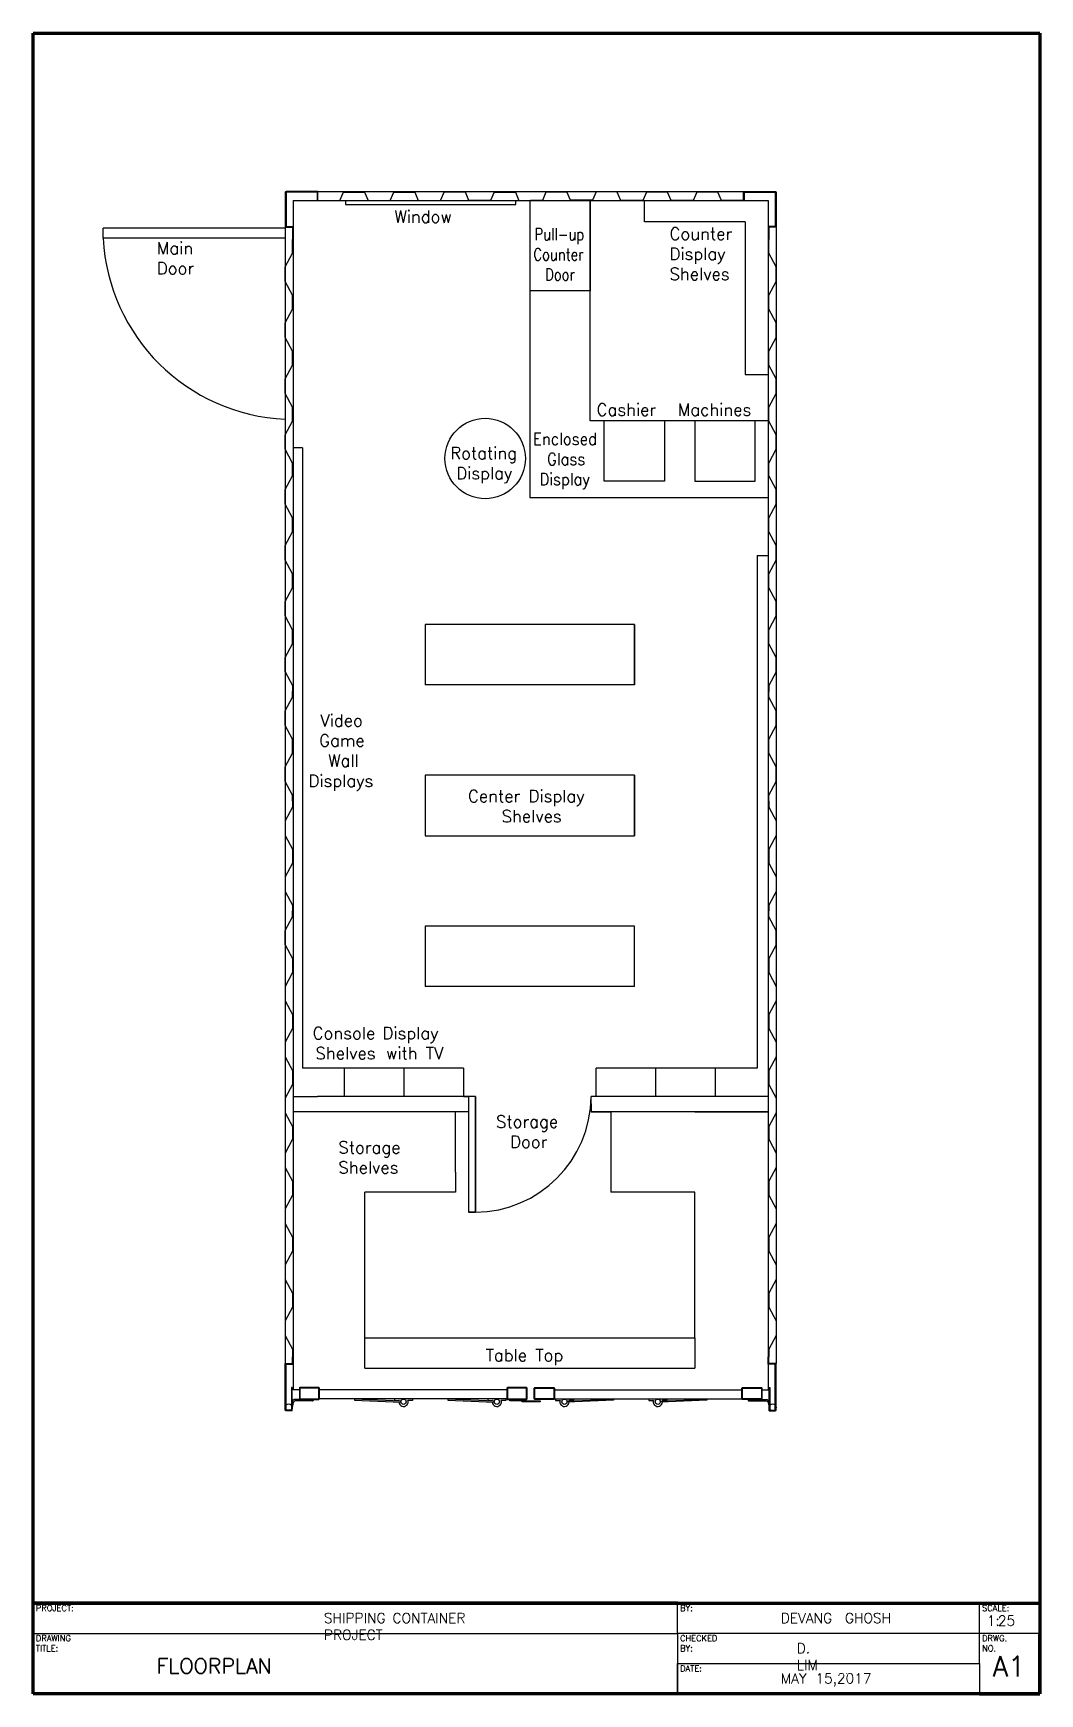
# Model space of a CAD drawing. Header units: millimetres. Extents: x -114891 to 6090, y -66971 to -39451.
# Drawn here: x -17525 to -12525, y -57370 to -49120 of the extents above; entities that cross this region are included whole.
import ezdxf

# ---------------------------------------------------------------- set-up
doc = ezdxf.new("R2010")
doc.units = ezdxf.units.MM
doc.header["$LTSCALE"] = 0.05
doc.linetypes.add('HIDDENX2', pattern=[19.05, 12.7, -6.35])
for name, color, linetype, lineweight in [('Border', 160, 'Continuous', 70), ('Lines', 181, 'Continuous', 30), ('text', 7, 'Continuous', 5), ('Window View', 253, 'HIDDENX2', 5)]:
    doc.layers.add(name, color=color, linetype=linetype, lineweight=lineweight)
doc.layers.add('Yellow', color=40, linetype='Continuous')
doc.styles.add('Dim', font='simplex.shx', dxfattribs={"height": 2.5})
doc.styles.add('Normal', font='verdana.ttf', dxfattribs={"height": 2})
doc.styles.get("Standard").update_dxf_attribs({"font": 'simplex8.shx'})

msp = doc.modelspace()

# ---------------------------------------------------------------- linework, layer by layer
for p, q in [((-16115.078, -49910.197), (-16115.078, -49950.197)), ((-16111.078, -49906.197), (-13835.078, -49906.197)), ((-16111.078, -49909.197), (-16111.078, -49910.197)), ((-13997.078, -49909.197), (-13997.078, -49910.197)), ((-13993.078, -49910.197), (-13993.078, -49950.197)), ((-13957.737, -49906.197), (-13957.737, -49910.197)), ((-16233.078, -49950.197), (-13875.078, -49950.197)), ((-16233.078, -49950.197), (-16233.078, -55859.075)), ((-16111.078, -49950.197), (-16115.078, -49950.197)), ((-16115.078, -49950.197), (-16111.078, -49950.197)), ((-16002.078, -49950.197), (-15973.078, -49950.197)), ((-15973.078, -49950.197), (-15973.078, -49970.197)), ((-15973.078, -49970.197), (-15127.078, -49970.197)), ((-15127.078, -49970.197), (-15127.078, -49950.197)), ((-15058.278, -49950.197), (-15058.278, -51426.197)), ((-15058.278, -49950.197), (-15058.278, -50356.197)), ((-14758.278, -50446.197), (-14758.278, -49949.197)), ((-14758.278, -49950.197), (-14758.278, -50400.197)), ((-14489.078, -50056.197), (-14489.078, -49950.197)), ((-13997.078, -49950.197), (-13993.078, -49950.197)), ((-13875.078, -49950.197), (-13875.078, -55859.075)), ((-13989.078, -50056.197), (-14489.078, -50056.197)), ((-13989.078, -50056.197), (-13989.078, -50816.197)), ((-16273.078, -50088.619), (-17177.478, -50088.619)), ((-17177.478, -50138.619), (-17177.478, -50088.619)), ((-16273.078, -50138.619), (-17177.478, -50138.619)), ((-16277.478, -50138.619), (-16633.069, -50138.619)), ((-16273.078, -50081.197), (-16273.078, -55728.197)), ((-16237.078, -50144.197), (-16233.078, -50144.197)), ((-13871.078, -50144.197), (-13875.078, -50144.197)), ((-13835.078, -50084.91), (-13835.078, -55728.197)), ((-15058.278, -50356.197), (-15058.278, -50406.197)), ((-14758.278, -50400.197), (-15058.278, -50400.197)), ((-14758.278, -51046.197), (-14758.278, -50446.197)), ((-13989.078, -50816.197), (-13875.078, -50816.197)), ((-13871.078, -51046.197), (-14758.278, -51046.197)), ((-14689.078, -51346.197), (-14689.078, -51046.197)), ((-14389.078, -51046.197), (-14389.078, -51346.197)), ((-13871.078, -51046.197), (-14239.078, -51046.197)), ((-14239.078, -51046.197), (-14239.078, -51346.197)), ((-13939.078, -51346.197), (-13939.078, -51046.197)), ((-16187.478, -51179.511), (-16233.078, -51179.511)), ((-16187.478, -51179.511), (-16187.478, -54262.197)), ((-14389.078, -51346.197), (-14689.078, -51346.197)), ((-14389.078, -51346.197), (-14389.078, -51346.197)), ((-14239.078, -51346.197), (-13939.078, -51346.197)), ((-15058.278, -51426.197), (-13875.078, -51426.197)), ((-13929.078, -51715.13), (-13875.078, -51715.13)), ((-13929.078, -51715.13), (-13929.078, -54262.197)), ((-15577.478, -52056.747), (-15577.478, -52356.747)), ((-14539.078, -52056.747), (-15577.478, -52056.747)), ((-14539.078, -52356.747), (-14539.078, -52056.747)), ((-14539.078, -52056.747), (-14539.078, -52356.747)), ((-14539.078, -52356.747), (-15577.478, -52356.747)), ((-15577.478, -52806.747), (-15577.478, -53106.747)), ((-14539.078, -52806.747), (-15577.478, -52806.747)), ((-14539.078, -52806.747), (-14539.078, -53106.747)), ((-14539.078, -53106.747), (-14539.078, -52806.747)), ((-15577.478, -52956.747), (-15577.478, -53106.747)), ((-15577.478, -53106.747), (-14539.078, -53106.747)), ((-14539.078, -53556.747), (-15577.478, -53556.747)), ((-15577.478, -53556.747), (-15577.478, -53856.747)), ((-14539.078, -53856.747), (-14539.078, -53556.747)), ((-14539.078, -53856.747), (-15577.478, -53856.747)), ((-15388.478, -54262.197), (-16187.478, -54262.197)), ((-15981.145, -54262.197), (-15981.145, -54403.197)), ((-15684.811, -54262.197), (-15684.811, -54403.197)), ((-15388.478, -54262.197), (-15388.478, -54403.197)), ((-14728.078, -54403.197), (-14728.078, -54262.197)), ((-13929.078, -54262.197), (-14728.078, -54262.197)), ((-14431.745, -54403.197), (-14431.745, -54262.197)), ((-14135.411, -54403.197), (-14135.411, -54262.197)), ((-16233.078, -54403.197), (-16112.497, -54403.197)), ((-15388.478, -54403.197), (-16112.497, -54403.197)), ((-15651.478, -54403.197), (-15914.478, -54403.197)), ((-15388.478, -54403.197), (-15651.478, -54403.197)), ((-15363.078, -54403.197), (-15463.078, -54403.197)), ((-15388.478, -54403.197), (-15363.078, -54403.197)), ((-15363.078, -54403.197), (-15363.078, -54977.872)), ((-15328.153, -54403.197), (-15363.078, -54403.197)), ((-15363.078, -54403.197), (-15363.078, -54403.197)), ((-15363.078, -54403.197), (-15363.078, -54478.197)), ((-15328.153, -54977.872), (-15328.153, -54403.197)), ((-15328.153, -54403.197), (-15328.153, -54977.872)), ((-14728.078, -54403.197), (-14753.478, -54403.197)), ((-14753.478, -54438.122), (-14753.478, -54478.197)), ((-13875.078, -54403.197), (-14728.078, -54403.197)), ((-14202.078, -54403.197), (-14465.078, -54403.197)), ((-13939.078, -54403.197), (-14202.078, -54403.197)), ((-13875.078, -54403.197), (-13939.078, -54403.197)), ((-13839.078, -54403.197), (-13839.313, -54403.197)), ((-13839.078, -54403.197), (-13839.313, -54403.197)), ((-15363.078, -54478.197), (-16233.078, -54478.197)), ((-15427.478, -54778.197), (-15427.478, -54478.197)), ((-13875.078, -54478.197), (-14753.478, -54478.197)), ((-14753.478, -54478.197), (-14656.021, -54478.197)), ((-14656.021, -54478.197), (-14656.021, -54878.197)), ((-14239.078, -54478.197), (-13875.078, -54478.197)), ((-15427.478, -54778.197), (-15427.478, -54878.197)), ((-15877.478, -55602.197), (-15877.478, -54878.197)), ((-15427.478, -54878.197), (-15877.478, -54878.197)), ((-14239.078, -54878.197), (-14656.021, -54878.197)), ((-14239.078, -55602.197), (-14239.078, -54878.197)), ((-15328.153, -54977.872), (-15363.078, -54977.872)), ((-15363.078, -54977.872), (-15328.153, -54977.872)), ((-15877.478, -55602.197), (-14239.078, -55602.197)), ((-15877.478, -55752.197), (-15877.478, -55602.197)), ((-14239.078, -55602.197), (-14239.078, -55752.197)), ((-16233.078, -55696.197), (-16237.078, -55696.197)), ((-15877.478, -55752.197), (-14239.078, -55752.197)), ((-13875.078, -55696.197), (-13871.078, -55696.197)), ((-16238.078, -55848.197), (-16242.078, -55848.197)), ((-16238.078, -55964.197), (-16238.078, -55848.197)), ((-13870.078, -55964.197), (-13870.078, -55848.197)), ((-13870.078, -55848.197), (-13866.078, -55848.197)), ((-16203.078, -55859.075), (-16233.078, -55859.075)), ((-16134.995, -55908.472), (-16134.995, -55912.255)), ((-15172.078, -55904.675), (-16106.078, -55904.675)), ((-15172.078, -55859.075), (-16103.078, -55859.075)), ((-15157.078, -55913.668), (-15157.078, -55907.675)), ((-15157.078, -55907.675), (-15088.044, -55907.675)), ((-14936.078, -55859.075), (-14005.078, -55859.075)), ((-14936.078, -55904.675), (-14002.078, -55904.675)), ((-13973.161, -55908.472), (-13973.161, -55912.255)), ((-13905.078, -55859.075), (-13875.078, -55859.075)), ((-16238.078, -55946.984), (-16238.078, -55946.984)), ((-13870.078, -55946.984), (-13870.078, -55946.984))]:
    msp.add_line(p, q)
at = {"flags": 128}
for points in [[(-16111.078, -49950.197), (-16111.078, -49909.197, 0.41421356), (-16114.078, -49906.197), (-16269.078, -49906.197, 0.41421356), (-16273.078, -49910.197), (-16273.078, -50081.197, 0.41421356), (-16270.078, -50084.197), (-16237.078, -50084.197), (-16237.078, -50144.197)], [(-13997.078, -49950.197), (-13997.078, -49909.197, -0.41421356), (-13994.078, -49906.197), (-13839.078, -49906.197, -0.41421356), (-13835.078, -49910.197), (-13835.078, -50081.197, -0.41421356), (-13838.078, -50084.197), (-13871.078, -50084.197), (-13871.078, -50144.197)], [(-16238.078, -55964.197), (-16269.078, -55964.197, -0.41421356), (-16273.078, -55960.197), (-16273.078, -55728.197), (-16273.078, -55728.197), (-16237.078, -55728.197), (-16237.078, -55696.197)], [(-13870.078, -55964.197), (-13839.078, -55964.197, 0.41421356), (-13835.078, -55960.197), (-13835.078, -55728.197), (-13835.078, -55728.197), (-13871.078, -55728.197), (-13871.078, -55696.197)], [(-16134.995, -55908.472), (-16228.2, -55908.472, 0.35661619), (-16237.999, -55916.479), (-16241.965, -55935.987)], [(-16137.113, -55914.472), (-16223.297, -55914.472, 0.35661619), (-16233.096, -55922.479), (-16238.078, -55946.984)], [(-15101.381, -55907.675), (-15093.312, -55913.15, 0.15016717), (-15091.628, -55913.668), (-15006.139, -55913.668), (-15006.139, -55919.661), (-15093.481, -55919.661, -0.15016717), (-15095.166, -55919.143), (-15102.472, -55914.185, 0.15016717), (-15104.157, -55913.668), (-15157.078, -55913.668)], [(-13973.161, -55908.472), (-13879.957, -55908.472, -0.35661619), (-13870.157, -55916.479), (-13866.191, -55935.987)], [(-13971.043, -55914.472), (-13884.86, -55914.472, -0.35661619), (-13875.06, -55922.479), (-13870.078, -55946.984)]]:
    msp.add_lwpolyline(points, format="xyb", dxfattribs=at)
for points in [[(-16115.078, -49910.197), (-16269.078, -49910.197), (-16269.078, -50080.197), (-16233.078, -50080.197), (-16233.078, -50144.197)], [(-16114.078, -49950.197), (-16002.078, -49950.197), (-15984.078, -49909.197), (-15880.078, -49909.197), (-15862.078, -49950.197), (-15752.078, -49950.197), (-15734.078, -49909.197)], [(-15734.078, -49909.197), (-15630.078, -49909.197), (-15612.078, -49950.197), (-15502.078, -49950.197), (-15484.078, -49909.197)], [(-15484.078, -49908.197), (-15380.078, -49908.197), (-15362.078, -49949.197), (-15252.078, -49949.197), (-15234.078, -49908.197)], [(-15234.078, -49909.197), (-15130.078, -49909.197), (-15112.078, -49950.197), (-15054.078, -49950.197)], [(-14874.078, -49909.197), (-14978.078, -49909.197), (-14996.078, -49950.197), (-15054.078, -49950.197)], [(-14624.078, -49908.197), (-14728.078, -49908.197), (-14746.078, -49949.197), (-14856.078, -49949.197), (-14874.078, -49908.197)], [(-14374.078, -49909.197), (-14478.078, -49909.197), (-14496.078, -49950.197), (-14606.078, -49950.197), (-14624.078, -49909.197)], [(-13994.078, -49950.197), (-14106.078, -49950.197), (-14124.078, -49909.197), (-14228.078, -49909.197), (-14246.078, -49950.197), (-14356.078, -49950.197), (-14374.078, -49909.197)], [(-13993.078, -49910.197), (-13839.078, -49910.197), (-13839.078, -50080.197), (-13875.078, -50080.197), (-13875.078, -50144.197)], [(-16273.078, -50353.197), (-16273.078, -50281.197), (-16237.078, -50213.197), (-16237.078, -50144.197)], [(-13835.078, -50353.197), (-13835.078, -50281.197), (-13871.078, -50213.197), (-13871.078, -50144.197)], [(-16273.078, -50631.197), (-16273.078, -50559.197), (-16237.078, -50491.197), (-16237.078, -50421.197), (-16273.078, -50353.197)], [(-13835.078, -50631.197), (-13835.078, -50559.197), (-13871.078, -50491.197), (-13871.078, -50421.197), (-13835.078, -50353.197)], [(-16273.078, -50909.197), (-16273.078, -50837.197), (-16237.078, -50769.197), (-16237.078, -50699.197), (-16273.078, -50631.197)], [(-13835.078, -50909.197), (-13835.078, -50837.197), (-13871.078, -50769.197), (-13871.078, -50699.197), (-13835.078, -50631.197)], [(-16273.078, -51187.197), (-16273.078, -51115.197), (-16237.078, -51047.197), (-16237.078, -50977.197), (-16273.078, -50909.197)], [(-13835.078, -51187.197), (-13835.078, -51115.197), (-13871.078, -51047.197), (-13871.078, -50977.197), (-13835.078, -50909.197)], [(-16237.078, -51290.197), (-16237.078, -51255.197), (-16273.078, -51187.197)], [(-13871.078, -51290.197), (-13871.078, -51255.197), (-13835.078, -51187.197)], [(-16273.078, -51459.197), (-16273.078, -51387.197), (-16237.078, -51319.197), (-16237.078, -51290.197)], [(-13835.078, -51459.197), (-13835.078, -51387.197), (-13871.078, -51319.197), (-13871.078, -51290.197)], [(-16273.078, -51737.197), (-16273.078, -51665.197), (-16237.078, -51597.197), (-16237.078, -51527.197), (-16273.078, -51459.197)], [(-13835.078, -51737.197), (-13835.078, -51665.197), (-13871.078, -51597.197), (-13871.078, -51527.197), (-13835.078, -51459.197)], [(-16273.078, -52015.197), (-16273.078, -51943.197), (-16237.078, -51875.197), (-16237.078, -51805.197), (-16273.078, -51737.197)], [(-13835.078, -52015.197), (-13835.078, -51943.197), (-13871.078, -51875.197), (-13871.078, -51805.197), (-13835.078, -51737.197)], [(-16273.078, -52293.197), (-16273.078, -52221.197), (-16237.078, -52153.197), (-16237.078, -52083.197), (-16273.078, -52015.197)], [(-13835.078, -52293.197), (-13835.078, -52221.197), (-13871.078, -52153.197), (-13871.078, -52083.197), (-13835.078, -52015.197)], [(-16273.538, -52220.802), (-16273.538, -52292.802), (-16237.538, -52360.802), (-16237.538, -52389.802)], [(-13835.078, -52221.197), (-13835.078, -52293.197), (-13871.078, -52361.197), (-13871.078, -52390.197)], [(-16273.538, -52558.802), (-16273.538, -52486.802), (-16237.538, -52418.802), (-16237.538, -52389.802)], [(-13835.078, -52559.197), (-13835.078, -52487.197), (-13871.078, -52419.197), (-13871.078, -52390.197)], [(-16273.078, -52837.197), (-16273.078, -52765.197), (-16237.078, -52697.197), (-16237.078, -52627.197), (-16273.078, -52559.197)], [(-13835.078, -52837.197), (-13835.078, -52765.197), (-13871.078, -52697.197), (-13871.078, -52627.197), (-13835.078, -52559.197)], [(-16237.078, -52935.197), (-16237.078, -52905.197), (-16273.078, -52837.197)], [(-13871.078, -52935.197), (-13871.078, -52905.197), (-13835.078, -52837.197)], [(-16237.078, -52935.197), (-16237.078, -52965.197), (-16273.078, -53033.197)], [(-13871.078, -52935.197), (-13871.078, -52965.197), (-13835.078, -53033.197)], [(-16273.078, -53033.197), (-16273.078, -53105.197), (-16237.078, -53173.197), (-16237.078, -53243.197), (-16273.078, -53311.197)], [(-13835.078, -53033.197), (-13835.078, -53105.197), (-13871.078, -53173.197), (-13871.078, -53243.197), (-13835.078, -53311.197)], [(-16273.078, -53311.197), (-16273.078, -53383.197), (-16237.078, -53451.197), (-16237.078, -53480.197)], [(-13835.078, -53311.197), (-13835.078, -53383.197), (-13871.078, -53451.197), (-13871.078, -53480.197)], [(-16273.078, -53649.197), (-16273.078, -53577.197), (-16237.078, -53509.197), (-16237.078, -53480.197)], [(-13835.078, -53649.197), (-13835.078, -53577.197), (-13871.078, -53509.197), (-13871.078, -53480.197)], [(-16273.078, -53577.197), (-16273.078, -53649.197), (-16237.078, -53717.197), (-16237.078, -53787.197), (-16273.078, -53855.197)], [(-13835.078, -53577.197), (-13835.078, -53649.197), (-13871.078, -53717.197), (-13871.078, -53787.197), (-13835.078, -53855.197)], [(-16273.078, -53855.197), (-16273.078, -53927.197), (-16237.078, -53995.197), (-16237.078, -54065.197), (-16273.078, -54133.197)], [(-13835.078, -53855.197), (-13835.078, -53927.197), (-13871.078, -53995.197), (-13871.078, -54065.197), (-13835.078, -54133.197)], [(-16273.078, -54133.197), (-16273.078, -54205.197), (-16237.078, -54273.197), (-16237.078, -54343.197), (-16273.078, -54411.197)], [(-13835.078, -54133.197), (-13835.078, -54205.197), (-13871.078, -54273.197), (-13871.078, -54343.197), (-13835.078, -54411.197)], [(-16273.078, -54411.197), (-16273.078, -54483.197), (-16237.078, -54551.197), (-16237.078, -54580.197)], [(-13835.078, -54411.197), (-13835.078, -54483.197), (-13871.078, -54551.197), (-13871.078, -54580.197)], [(-16237.078, -54580.197), (-16237.078, -54615.197), (-16273.078, -54683.197)], [(-13871.078, -54580.197), (-13871.078, -54615.197), (-13835.078, -54683.197)], [(-16273.078, -54683.197), (-16273.078, -54755.197), (-16237.078, -54823.197), (-16237.078, -54893.197), (-16273.078, -54961.197)], [(-13835.078, -54683.197), (-13835.078, -54755.197), (-13871.078, -54823.197), (-13871.078, -54893.197), (-13835.078, -54961.197)], [(-16273.078, -54961.197), (-16273.078, -55033.197), (-16237.078, -55101.197), (-16237.078, -55171.197), (-16273.078, -55239.197)], [(-13835.078, -54961.197), (-13835.078, -55033.197), (-13871.078, -55101.197), (-13871.078, -55171.197), (-13835.078, -55239.197)], [(-16273.078, -55239.197), (-16273.078, -55311.197), (-16237.078, -55379.197), (-16237.078, -55449.197), (-16273.078, -55517.197)], [(-13835.078, -55239.197), (-13835.078, -55311.197), (-13871.078, -55379.197), (-13871.078, -55449.197), (-13835.078, -55517.197)], [(-16273.078, -55517.197), (-16273.078, -55589.197), (-16237.078, -55657.197), (-16237.078, -55696.197)], [(-13835.078, -55517.197), (-13835.078, -55589.197), (-13871.078, -55657.197), (-13871.078, -55696.197)], [(-16242.078, -55848.197), (-16242.078, -55960.197), (-16269.078, -55960.197), (-16269.078, -55732.197), (-16233.078, -55732.197), (-16233.078, -55696.197)], [(-13866.078, -55848.197), (-13866.078, -55960.197), (-13839.078, -55960.197), (-13839.078, -55732.197), (-13875.078, -55732.197), (-13875.078, -55696.197)], [(-16134.995, -55908.472), (-16228.379, -55908.472)], [(-15729.989, -55904.675), (-15729.989, -55912.089), (-15707.679, -55912.089)], [(-15641.168, -55904.675), (-15641.168, -55912.089), (-15663.477, -55912.089)], [(-15266.59, -55904.675), (-15266.59, -55912.089), (-15244.28, -55912.089)], [(-15177.769, -55904.675), (-15177.769, -55912.089), (-15200.079, -55912.089)], [(-14930.387, -55904.675), (-14930.387, -55912.089), (-14908.077, -55912.089)], [(-14841.566, -55904.675), (-14841.566, -55912.089), (-14863.876, -55912.089)], [(-14466.989, -55904.675), (-14466.989, -55912.089), (-14444.679, -55912.089)], [(-14378.168, -55904.675), (-14378.168, -55912.089), (-14400.477, -55912.089)], [(-13973.161, -55908.472), (-13879.777, -55908.472)]]:
    msp.add_lwpolyline(points, dxfattribs=at)
for points in [[(-16103.078, -55904.675), (-16103.078, -55851.197, 0.41421356), (-16106.078, -55848.197), (-16200.078, -55848.197, 0.41421356), (-16203.078, -55851.197), (-16203.078, -55904.675, 0.41421356), (-16200.078, -55907.675), (-16106.078, -55907.675, 0.41421356)], [(-15072.078, -55904.675), (-15072.078, -55851.197, 0.41421356), (-15075.078, -55848.197), (-15169.078, -55848.197, 0.41421356), (-15172.078, -55851.197), (-15172.078, -55904.675, 0.41421356), (-15169.078, -55907.675), (-15075.078, -55907.675, 0.41421356)], [(-15036.078, -55904.675), (-15036.078, -55851.197, -0.41421356), (-15033.078, -55848.197), (-14939.078, -55848.197, -0.41421356), (-14936.078, -55851.197), (-14936.078, -55904.675, -0.41421356), (-14939.078, -55907.675), (-15033.078, -55907.675, -0.41421356)], [(-14005.078, -55904.675), (-14005.078, -55851.197, -0.41421356), (-14002.078, -55848.197), (-13908.078, -55848.197, -0.41421356), (-13905.078, -55851.197), (-13905.078, -55904.675, -0.41421356), (-13908.078, -55907.675), (-14002.078, -55907.675, -0.41421356)]]:
    msp.add_lwpolyline(points, format="xyb", close=True, dxfattribs=at)
for points in [[(-16106.078, -55904.675), (-16106.078, -55851.197), (-16200.078, -55851.197), (-16200.078, -55904.675)], [(-15075.078, -55904.675), (-15075.078, -55851.197), (-15169.078, -55851.197), (-15169.078, -55904.675)], [(-15033.078, -55904.675), (-15033.078, -55851.197), (-14939.078, -55851.197), (-14939.078, -55904.675)], [(-14002.078, -55904.675), (-14002.078, -55851.197), (-13908.078, -55851.197), (-13908.078, -55904.675)], [(-15698.61, -55915.522), (-15928.831, -55905.513), (-15929.089, -55911.439), (-15698.867, -55921.447)], [(-15235.211, -55915.522), (-15465.433, -55905.513), (-15465.69, -55911.439), (-15235.469, -55921.447)], [(-14872.945, -55915.522), (-14642.723, -55905.513), (-14642.466, -55911.439), (-14872.687, -55921.447)], [(-14409.546, -55915.522), (-14179.325, -55905.513), (-14179.067, -55911.439), (-14409.289, -55921.447)]]:
    msp.add_lwpolyline(points, close=True, dxfattribs=at)
for centre, radius in [((-15280.03, -51232.811), 200), ((-16255.578, -55946.984), 17.5), ((-15685.578, -55919.057), 13.173), ((-15222.18, -55919.057), 13.173), ((-14885.977, -55919.057), 13.173), ((-14422.578, -55919.057), 13.173), ((-13852.578, -55946.984), 17.5)]:
    msp.add_circle(centre, radius)
for centre, radius, start, end in [((-16229.194, -50089.383), 949.561, 182.9721732, 267.3511461), ((-15333.978, -54397.372), 580.529, 270.5749125, 359.4250875), ((-15345.616, -54420.659), 592.395, 358.3108017, 1.6891983), ((-16137.205, -55912.263), 2.21, 272.3766606, 0.2091369), ((-15685.578, -55919.057), 23.173, 184.8629472, 17.4982092), ((-15685.578, -55919.057), 23.173, 162.5017908, 170.1585248), ((-15222.18, -55919.057), 23.173, 184.8629472, 17.4982092), ((-15222.18, -55919.057), 23.173, 162.5017908, 170.1585248), ((-14885.977, -55919.057), 23.173, 162.5017908, 355.1370528), ((-14885.977, -55919.057), 23.173, 9.8414752, 17.4982092), ((-14422.578, -55919.057), 23.173, 162.5017908, 355.1370528), ((-14422.578, -55919.057), 23.173, 9.8414752, 17.4982092), ((-13970.951, -55912.263), 2.21, 179.7908631, 267.6233394)]:
    msp.add_arc(centre, radius, start, end)
at = {"layer": 'Border'}
for p, q in [((-17525.078, -49119.898), (-12525.078, -49119.898)), ((-17525.078, -57369.898), (-17525.078, -49119.898)), ((-12525.078, -49119.898), (-12525.078, -57369.898)), ((-14325.078, -56919.898), (-17525.078, -56919.898)), ((-17525.078, -56919.898), (-14325.078, -56919.898)), ((-14325.078, -56919.898), (-12825.078, -56919.898)), ((-12825.078, -56919.898), (-12525.078, -56919.898)), ((-12525.078, -57369.898), (-12525.078, -57069.898)), ((-12525.078, -57369.898), (-17525.078, -57369.898)), ((-12825.078, -57369.898), (-12525.078, -57369.898))]:
    msp.add_line(p, q, dxfattribs=at)
at = {"layer": 'Lines'}
for p, q in [((-14325.078, -57069.898), (-14325.078, -56919.898)), ((-12825.078, -57069.898), (-12825.078, -56919.898)), ((-17525.078, -57069.898), (-14325.078, -57069.898)), ((-14325.078, -57069.898), (-14325.078, -57369.898)), ((-12825.078, -57069.898), (-14325.078, -57069.898)), ((-12525.078, -57069.898), (-12825.078, -57069.898)), ((-12825.078, -57219.898), (-12825.078, -57069.898)), ((-14325.078, -57369.898), (-14325.078, -57219.898)), ((-14325.078, -57219.898), (-12825.078, -57219.898)), ((-12825.078, -57219.898), (-12825.078, -57369.898))]:
    msp.add_line(p, q, dxfattribs=at)

# ---------------------------------------------------------------- texts
at = {"layer": 'text', "attachment_point": 1}
for s, width, gutter_width, heights, insert, char_height in [('PROJECT:', 25.48894, 158.499, [0], (-17511.831, -56928.997), 30), ('BY:', 25.48894, 158.499, [0], (-14311.831, -56928.997), 30), ('SCALE:', 25.48894, 158.499, [0], (-12811.831, -56928.997), 30), ('DRAWING TITLE:', 25.48894, 158.499, [0], (-17511.831, -57078.997), 30), ('CHECKED BY:', 25.48894, 158.499, [0], (-14311.831, -57078.997), 30), ('DRWG. NO.', 25.48894, 158.499, [0], (-12811.831, -57078.997), 30), ('FLOORPLAN', 89.92911, 304.264, [2.608], (-16911.499, -57194.006), 75), ('DATE:', 25.48894, 158.499, [0], (-14311.831, -57228.997), 30), ('A1', 12, 158.499, [0], (-12759.745, -57183.347), 100)]:
    msp.add_mtext_dynamic_manual_height_columns(s, width=width, gutter_width=gutter_width, heights=heights, dxfattribs=dict(at, insert=insert, char_height=char_height))
at = {"layer": 'text'}
note = msp.add_mtext_dynamic_manual_height_columns('\\pt50,100;SHIPPING CONTAINER ', width=830.53422, gutter_width=0, heights=[2.608, 0], dxfattribs=dict(at, insert=(-16911.499, -56968.578), char_height=50, attachment_point=1))
for column, words in zip(note.columns.linked_columns, ['\\pt50,100;PROJECT']):
    column.text = words
note = msp.add_mtext_dynamic_manual_height_columns('DEVANG ', width=160.03846, gutter_width=158.499, heights=[59.944, 0], dxfattribs=dict(at, insert=(-13811.499, -56968.578), char_height=50, attachment_point=1))
for column, words in zip(note.columns.linked_columns, ['GHOSH']):
    column.text = words
note = msp.add_mtext_dynamic_manual_height_columns('1: ', width=50, gutter_width=5.288, heights=[57.436, 0], dxfattribs=dict(at, insert=(-12788.264, -56981.578), char_height=50, attachment_point=1))
for column, words in zip(note.columns.linked_columns, ['25']):
    column.text = words
note = msp.add_mtext_dynamic_manual_height_columns('D. ', width=50, gutter_width=28.995, heights=[34.771, 0], dxfattribs=dict(at, insert=(-13811.499, -57118.578), char_height=50, attachment_point=1))
for column, words in zip(note.columns.linked_columns, ['LIM']):
    column.text = words
note = msp.add_mtext_dynamic_manual_height_columns('MAY ', width=159.65626, gutter_width=12.299, heights=[62.14, 0], dxfattribs=dict(at, insert=(-13811.499, -57268.578), char_height=50, attachment_point=1))
for column, words in zip(note.columns.linked_columns, ['15,2017']):
    column.text = words
at = {"layer": 'Window View', "char_height": 60, "attachment_point": 1}
for s, width, heights, insert in [('{\\C0;Window}', 734.09865, [0], (-15731.201, -50001.198)), ('\\pi-1.2369;{\\W0.8;\\C7;Pull-up \\P\\pi-6.9511;Counter \\P\\pi51.335;Door}', 255.81199, [0], (-15033.728, -50088.687)), ('{\\C7;Counter Display Shelves}', 384.85529, [0], (-14364.18, -50085.964)), ('\\pi-46.182;{\\W0.9;\\C7;Enclosed\\P\\pi23.246;Glass \\P\\pi-14.039;Display}', 241.92114, [0], (-14996.007, -51105.53)), ('\\pi-63.289;{\\C0;Rotating \\P\\pi-33.289;Display}', 233.42218, [0], (-15390.026, -51175.943)), ('\\pi4.7705;{\\C7;Video \\P\\pi-0.94377;Game \\P\\pi43.342;Wall \\P\\pi-53.801;Displays}', 232.39817, [0], (-16103.674, -52503.969)), ('\\pi14.071;{\\C0;Center Display \\P\\pi181.21;Shelves}', 676.71262, [175.227], (-15379.314, -52879.988)), ('\\pi-5.5574;{\\C7;Storage \\P\\pi64.443;Door}', 320.31382, [0], (-15220.396, -54497.435)), ('{\\C7;Storage Shelves} ', 397.18915, [0], (-16008.932, -54625.358)), ('{\\C7;Table Top}', 1195.95355, [0], (-15277.901, -55657.98))]:
    msp.add_mtext_dynamic_manual_height_columns(s, width=width, gutter_width=0.0625, heights=heights, dxfattribs=dict(at, insert=insert))
at = {"layer": 'Window View', "insert": (-16910.775, -50157.799), "char_height": 60, "width": 0.61958, "attachment_point": 1}
msp.add_mtext('{\\C0;Main Door}', dxfattribs=at)
at = {"layer": 'Window View'}
note = msp.add_mtext_dynamic_manual_height_columns('\\pi28.818;{\\C7;Cashier }', width=371.92131, gutter_width=23.273, heights=[141.892, 60], dxfattribs=dict(at, insert=(-14718.269, -50960.269), char_height=60, attachment_point=1))
for column, words in zip(note.columns.linked_columns, ['\\pi-8.3251;{\\C7;Machines }']):
    column.text = words
at = {"layer": 'Window View', "insert": (-15538.477, -52099.65), "char_height": 0.05, "attachment_point": 1, "style": 'Normal'}
msp.add_mtext_dynamic_manual_height_columns('\\pt1.4;{\\C0;Center Display Shelves}', width=937.79912, gutter_width=0.0625, heights=[0], dxfattribs=at)
at = {"layer": 'Window View'}
note = msp.add_mtext_dynamic_manual_height_columns('\\pi18.339,t78.339;{\\C7;Console \\P\\pi25.482,t85.482;Shelves }', width=365.24883, gutter_width=0, heights=[198.866, 0], dxfattribs=dict(at, insert=(-16155.354, -54057.599), char_height=60, attachment_point=1))
for column, words in zip(note.columns.linked_columns, ['\\pi32.624,t92.624;{\\C7;Display \\P\\pi16.91,t76.91;with TV}']):
    column.text = words
at = {"layer": 'Yellow', "insert": (-13487.411, -57268.578), "char_height": 0.1585, "attachment_point": 1, "style": 'Dim'}
msp.add_mtext_dynamic_manual_height_columns('{\\C0;\\c16777215;MAY 15, 2017}', width=476.09357, gutter_width=0.0625, heights=[0], dxfattribs=at)

doc.saveas('drawing.dxf')
